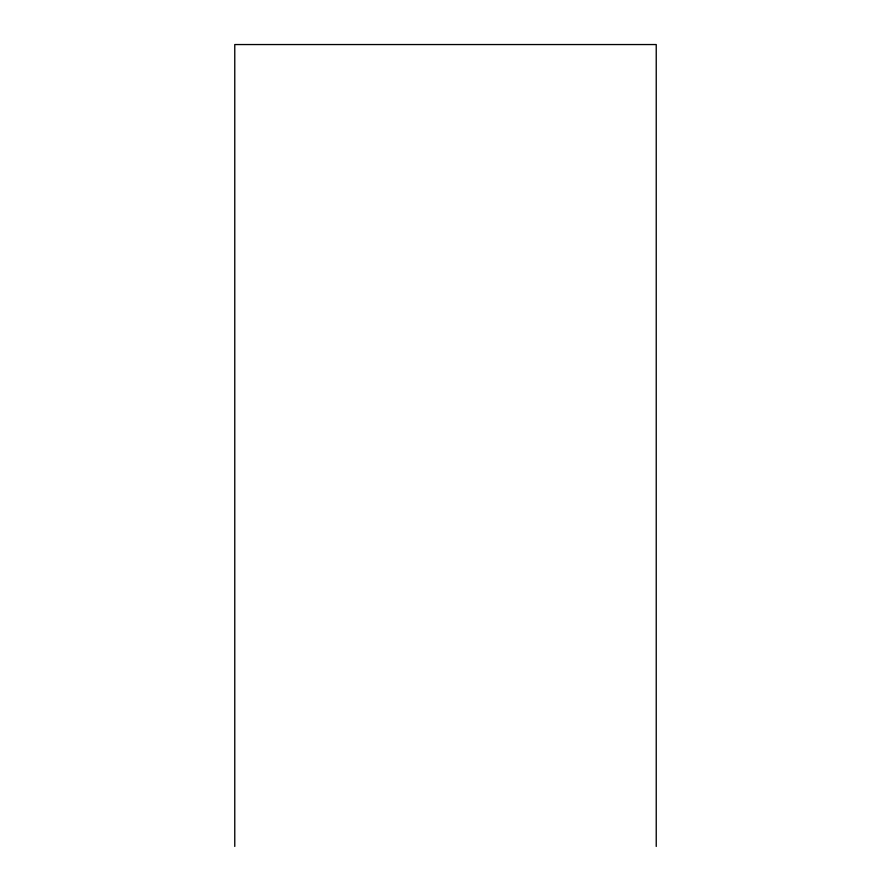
<?xml version="1.0" encoding="UTF-8"?>
<svg xmlns="http://www.w3.org/2000/svg" width="891" height="891" viewBox="0 0 891 891"><rect width="100%" height="100%" fill="white"/><g stroke="black" fill="none" stroke-linecap="round" stroke-linejoin="round"><path stroke-width="1.34" d="M656.233 846.45L656.233 44.55L234.767 44.55L234.767 846.45"/></g></svg>
